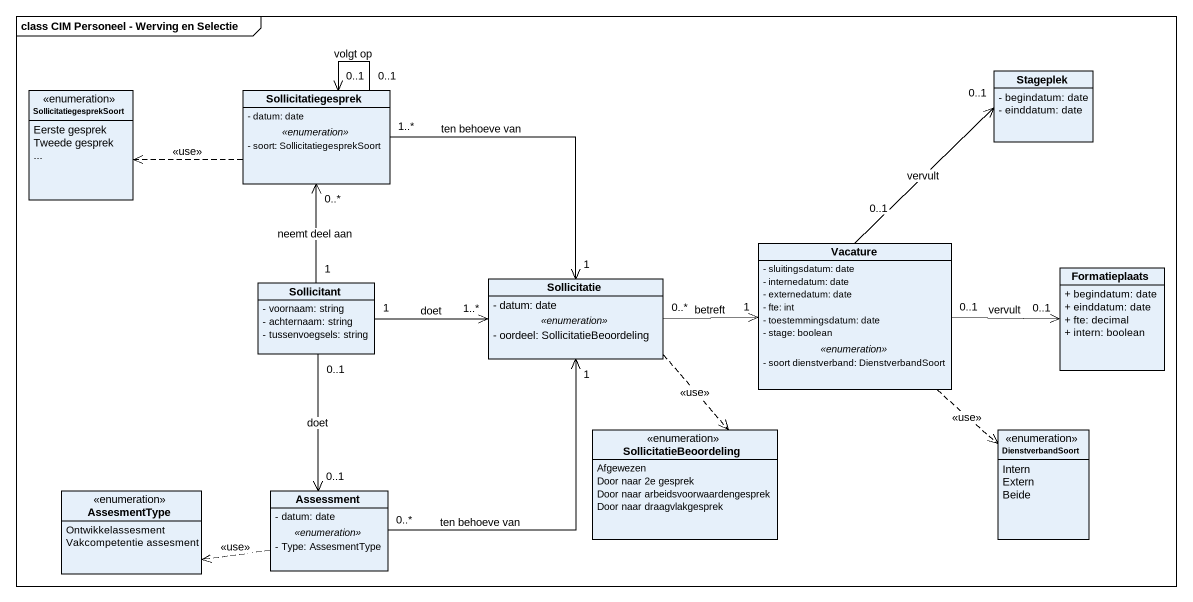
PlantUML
@startuml
mainframe class CIM Personeel - Werving en Selectie
hide circle
hide empty members
skinparam classAttributeIconSize 0
enum SollicitatiegesprekSoort {
  Eerste gesprek
  Tweede gesprek
  ~...
}
class Sollicitatiegesprek {
  - datum: date
  .. <<enumeration>> ..
  - soort: SollicitatiegesprekSoort
}
class Stageplek {
  - begindatum: date
  - einddatum: date
}
class Vacature {
  - sluitingsdatum: date
  - internedatum: date
  - externedatum: date
  - fte: int
  - toestemmingsdatum: date
  - stage: boolean
  .. <<enumeration>> ..
  - soort dienstverband: DienstverbandSoort
}
class Formatieplaats {
  + begindatum: date
  + einddatum: date
  + fte: decimal
  + intern: boolean
}
class Sollicitant {
  - voornaam: string
  - achternaam: string
  - tussenvoegsels: string
}
class Sollicitatie {
  - datum: date
  .. <<enumeration>> ..
  - oordeel: SollicitatieBeoordeling
}
enum SollicitatieBeoordeling {
  Afgewezen
  Door naar 2e gesprek
  Door naar arbeidsvoorwaardengesprek
  Door naar draagvlakgesprek
}
enum DienstverbandSoort {
  Intern
  Extern
  Beide
}
enum AssesmentType {
  Ontwikkelassesment
  Vakcompetentie assesment
}
class Assessment {
  - datum: date
  .. <<enumeration>> ..
  - Type: AssesmentType
}
Sollicitatiegesprek .left.> SollicitatiegesprekSoort : <<use>>
Sollicitatiegesprek "0..1" --> "0..1" Sollicitatiegesprek : volgt op
Vacature "0..1" -up-> "0..1" Stageplek : vervult
Vacature "0..1" -right-> "0..1" Formatieplaats : vervult
Vacature ..> DienstverbandSoort : <<use>>
Sollicitant "1" -up-> "0..*" Sollicitatiegesprek : neemt deel aan
Sollicitant "1" -right-> "1..*" Sollicitatie : doet
Sollicitatie "1" <-up- "1..*" Sollicitatiegesprek : ten behoeve van
Sollicitatie "0..*" -right-> "1" Vacature : betreft
Sollicitatie ..> SollicitatieBeoordeling : <<use>>
Sollicitatie "1" <-- "0..*" Assessment : ten behoeve van
Assessment "0..1" <-up- "0..1" Sollicitant : doet
Assessment .left.> AssesmentType : <<use>>
@enduml
